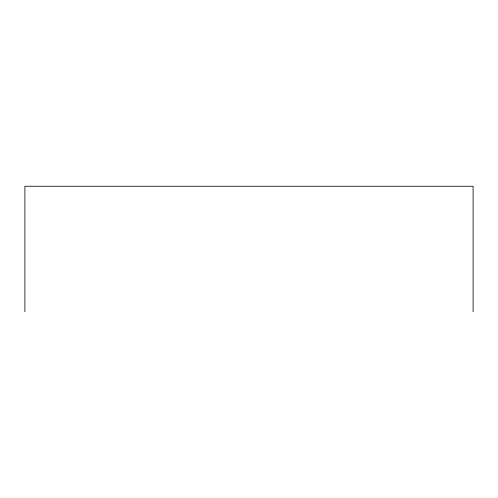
<?xml version="1.0" encoding="UTF-8"?>
<svg xmlns="http://www.w3.org/2000/svg" width="498" height="498" viewBox="0 0 498 498"><rect width="100%" height="100%" fill="white"/><g stroke="black" fill="none" stroke-linecap="round" stroke-linejoin="round"><path stroke-width="0.75" d="M473.1 311.748L473.1 186.252L24.9 186.252L24.9 311.748"/></g></svg>
